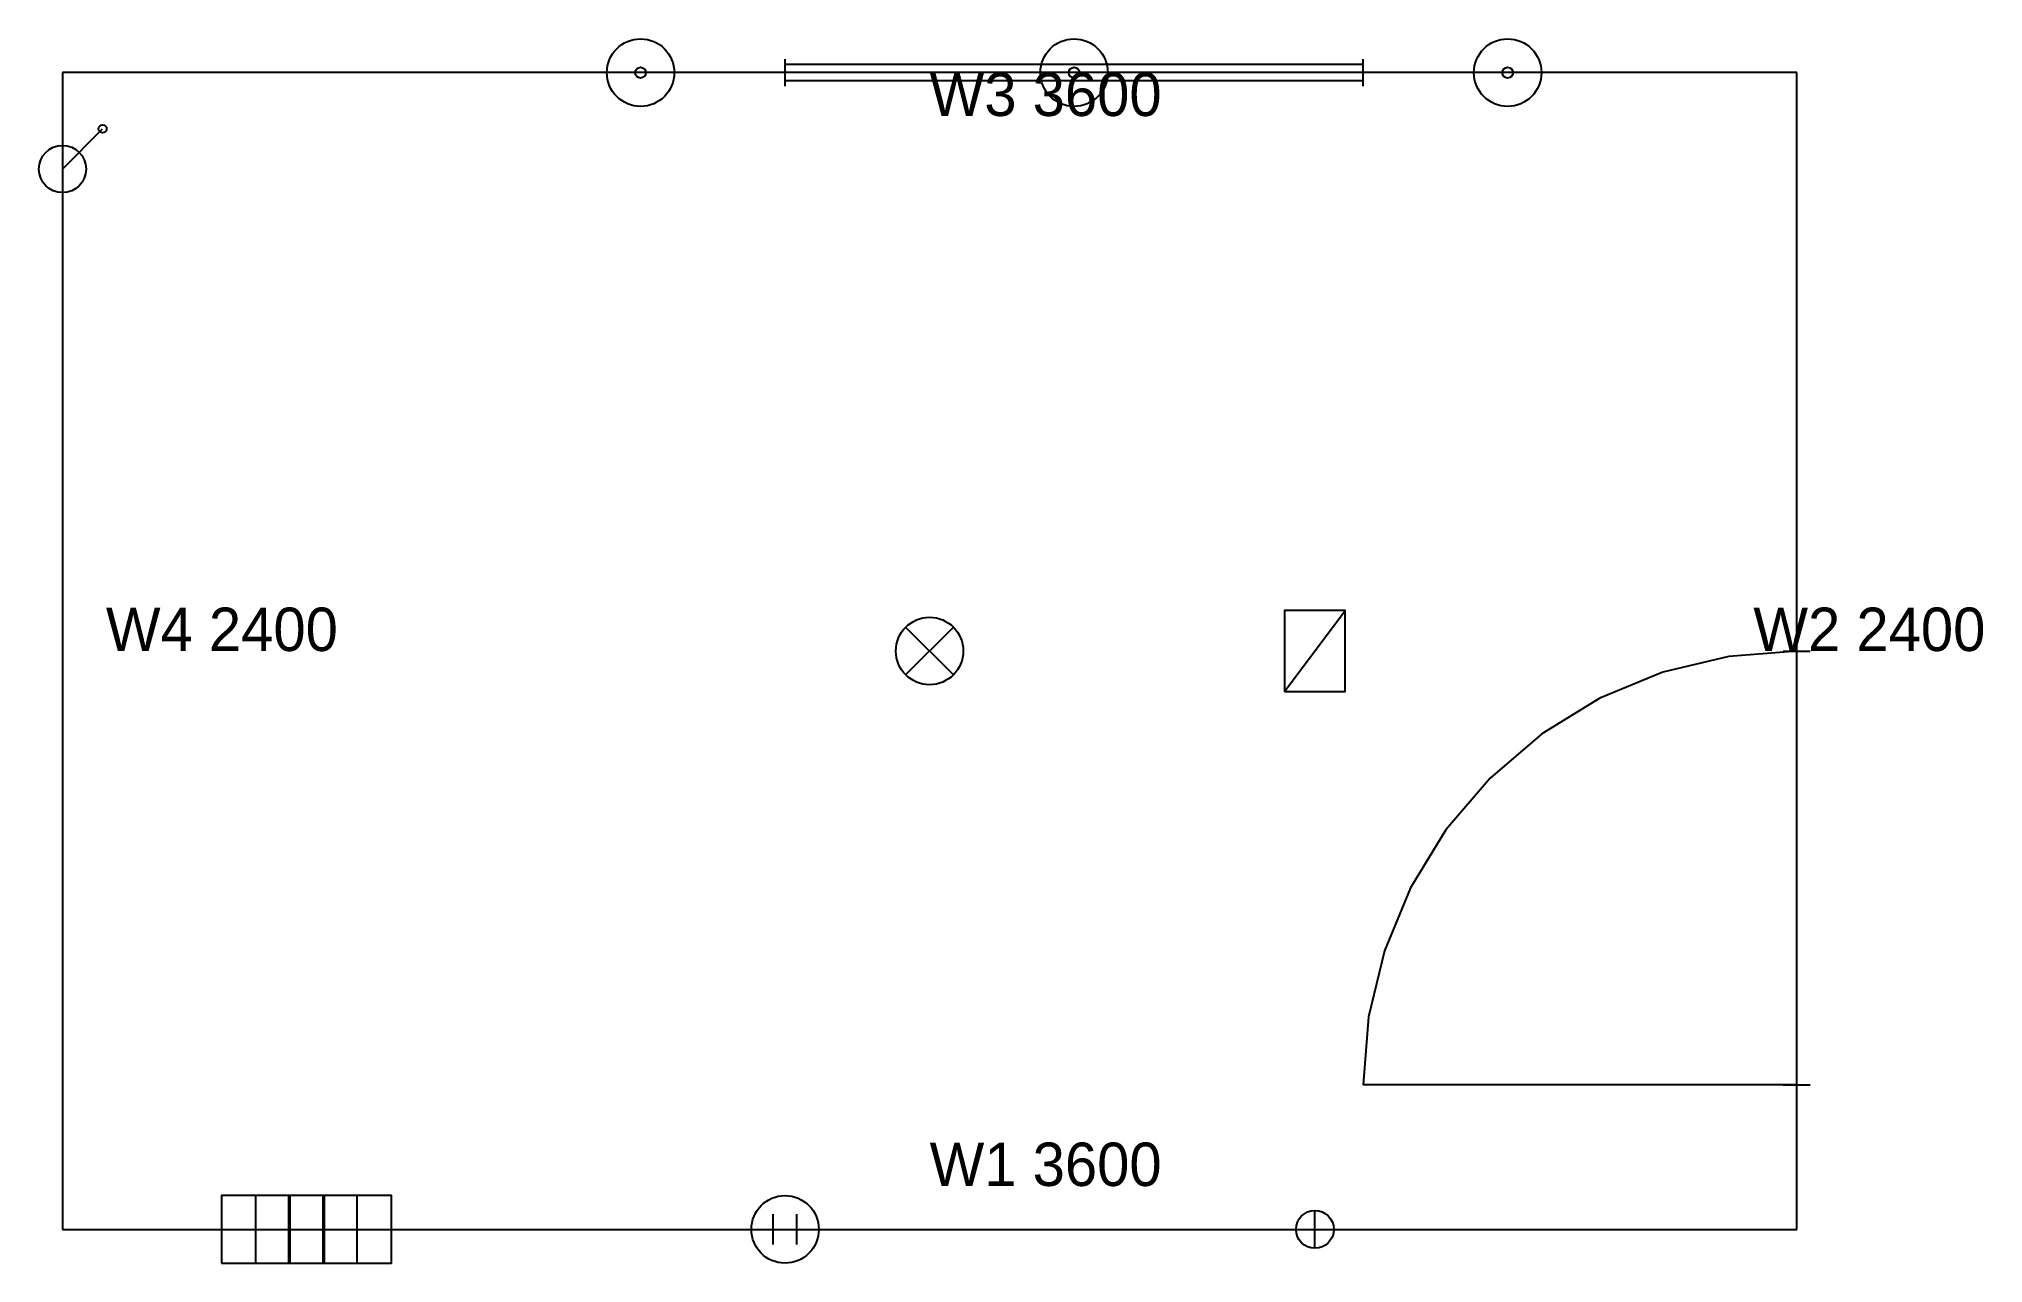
# Model space of a CAD drawing. Header units: millimetres. Extents: x -49 to 3987, y -70 to 2470.
import ezdxf

# ---------------------------------------------------------------- set-up
doc = ezdxf.new("R2010")
doc.units = ezdxf.units.MM
for name, color, linetype in [('DOOR', 3, 'CONTINUOUS'), ('ELEC-BOX', 2, 'CONTINUOUS'), ('ELEC-FIN', 7, 'CONTINUOUS'), ('LIGHT-FIN', 7, 'CONTINUOUS'), ('LIGHT-SHELL', 7, 'CONTINUOUS'), ('PLUMB-DRAIN', 4, 'CONTINUOUS'), ('PLUMB-POINT', 7, 'CONTINUOUS'), ('WALL', 7, 'CONTINUOUS'), ('WINDOW', 3, 'CONTINUOUS')]:
    doc.layers.add(name, color=color, linetype=linetype)

msp = doc.modelspace()

# ---------------------------------------------------------------- linework, layer by layer
at = {"layer": 'DOOR'}
for p, q in [((3572, 1200), (3628, 1200)), ((3600, 300), (2700, 300)), ((3572, 300), (3628, 300))]:
    msp.add_line(p, q, dxfattribs=at)
msp.add_lwpolyline([(3600, 1200), (3459.209, 1188.9195), (3321.8847, 1155.9509), (3191.4086, 1101.9059), (3070.9933, 1028.1153), (2963.6039, 936.3961), (2871.8847, 829.0067), (2798.0941, 708.5914), (2744.0491, 578.1153), (2711.0805, 440.791), (2700, 300)], dxfattribs=at)
at = {"layer": 'ELEC-BOX'}
for points in [[(330, -70), (470, -70), (470, 70), (330, 70)], [(401, -70), (541, -70), (541, 70), (401, 70)], [(472, -70), (612, -70), (612, 70), (472, 70)], [(543, -70), (683, -70), (683, 70), (543, 70)]]:
    msp.add_lwpolyline(points, close=True, dxfattribs=at)
at = {"layer": 'ELEC-FIN'}
for p, q in [((0, 2200), (83.3, 2283.3)), ((1475.5, -31.5), (1475.5, 31.5)), ((1524.5, -31.5), (1524.5, 31.5))]:
    msp.add_line(p, q, dxfattribs=at)
for centre, radius in [((83.3, 2283.3), 8.4), ((0, 2200), 49), ((1500, 0), 70)]:
    msp.add_circle(centre, radius, dxfattribs=at)
at = {"layer": 'LIGHT-FIN'}
msp.add_line((2537, 1116), (2663, 1284), dxfattribs=at)
msp.add_lwpolyline([(2537, 1116), (2663, 1116), (2663, 1284), (2537, 1284)], close=True, dxfattribs=at)
at = {"layer": 'LIGHT-SHELL'}
for centre, radius in [((1200, 2400), 70), ((2100, 2400), 70), ((3000, 2400), 70), ((1200, 2400), 11.2), ((2100, 2400), 11.2), ((3000, 2400), 11.2)]:
    msp.add_circle(centre, radius, dxfattribs=at)
at = {"layer": 'PLUMB-DRAIN'}
for p, q in [((1751, 1151), (1849, 1249)), ((1751, 1249), (1849, 1151))]:
    msp.add_line(p, q, dxfattribs=at)
msp.add_circle((1800, 1200), 70, dxfattribs=at)
at = {"layer": 'PLUMB-POINT'}
for p, q in [((2560.8, 0), (2639.2, 0)), ((2600, -39.2), (2600, 39.2))]:
    msp.add_line(p, q, dxfattribs=at)
msp.add_circle((2600, 0), 39.2, dxfattribs=at)
at = {"layer": 'WALL'}
for p, q in [((3600, 2400), (0, 2400)), ((0, 2400), (0, 0)), ((3600, 0), (3600, 2400)), ((0, 0), (3600, 0))]:
    msp.add_line(p, q, dxfattribs=at)
at = {"layer": 'WINDOW'}
for p, q in [((1500, 2372), (1500, 2428)), ((2700, 2372), (2700, 2428)), ((2700, 2416.8), (1500, 2416.8)), ((2700, 2400), (1500, 2400)), ((2700, 2383.2), (1500, 2383.2))]:
    msp.add_line(p, q, dxfattribs=at)

# ---------------------------------------------------------------- texts
at = {"layer": 'WALL'}
for s, p in [('W3 3600', (1800, 2310)), ('W4 2400', (90, 1200)), ('W2 2400', (3510, 1200)), ('W1 3600', (1800, 90))]:
    msp.add_text(s, height=90, dxfattribs=at).set_placement(p)

doc.saveas('drawing.dxf')
